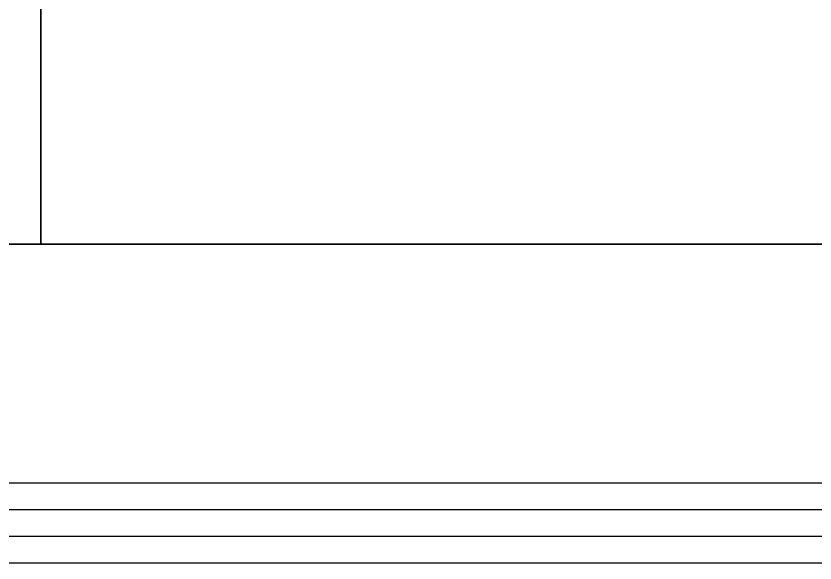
# Model space of a CAD drawing. Extents: x 539033 to 804858, y 468425 to 1263560.
# Drawn here: x 752293 to 754298, y 483939 to 485311 of the extents above; entities that cross this region are included whole.
import ezdxf

# ---------------------------------------------------------------- set-up
doc = ezdxf.new("R2010")
doc.units = 0
doc.header["$LTSCALE"] = 1000
doc.header["$MEASUREMENT"] = 0
doc.layers.get('0').update_dxf_attribs({"linetype": 'CONTINUOUS'})
doc.layers.add('WINDOW', color=4, linetype='CONTINUOUS')

msp = doc.modelspace()

# ---------------------------------------------------------------- linework, layer by layer
at = {"lineweight": 25, "ltscale": 100}
msp.add_line((770264.8, 484739.3), (690964.7, 484739.3), dxfattribs=at)
for points in [[(750355.3, 484739.3), (752355.3, 484739.3), (752355.3, 486739.3), (750355.3, 486739.3)], [(752355.3, 484739.3), (754355.3, 484739.3), (754355.3, 486739.3), (752355.3, 486739.3)]]:
    msp.add_lwpolyline(points, close=True, dxfattribs=at)
at = {"layer": 'WINDOW'}
for p, q in [((769803.9, 484139.3), (737803.9, 484139.3)), ((769803.9, 484072.7), (737803.9, 484072.7)), ((769803.9, 484006), (737803.9, 484006)), ((769803.9, 483939.3), (737803.9, 483939.3))]:
    msp.add_line(p, q, dxfattribs=at)

doc.saveas('drawing.dxf')
